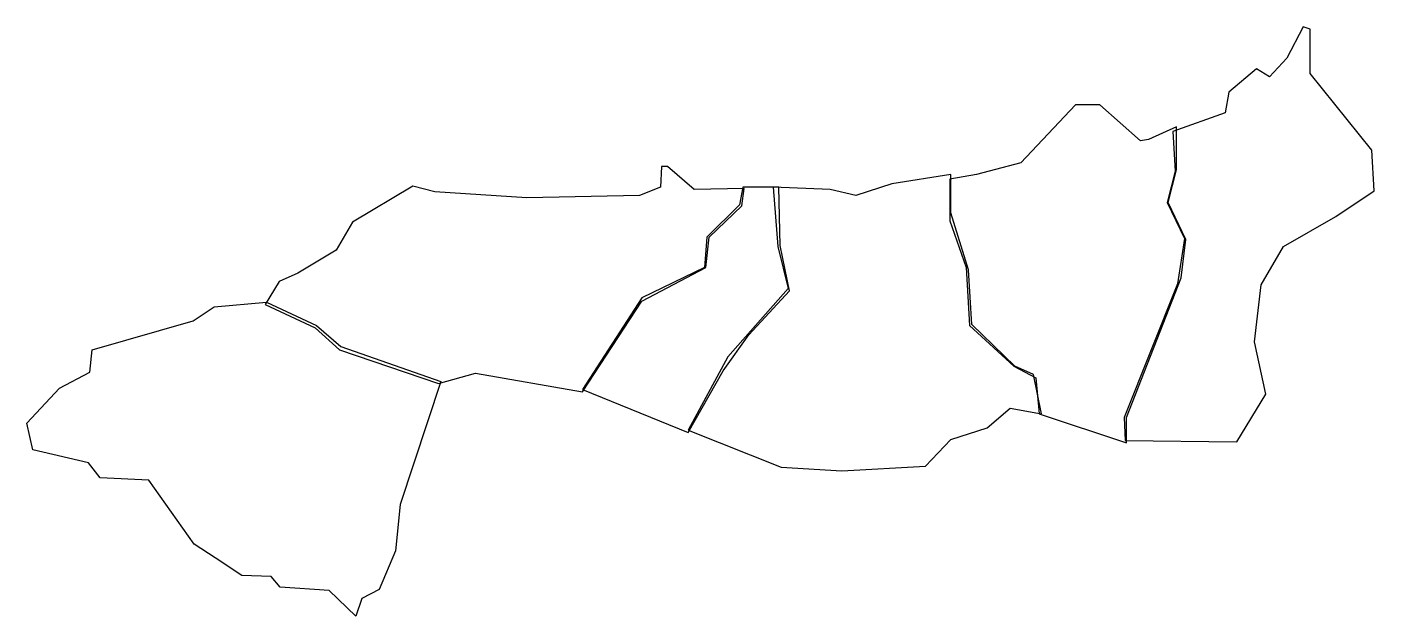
# Model space of a CAD drawing. Extents: x -5312 to 5285, y -1938 to 2697.
import ezdxf

# ---------------------------------------------------------------- set-up
doc = ezdxf.new("R2010")
doc.units = 0
doc.layers.add('Layer_1', color=7, linetype='CONTINUOUS')

msp = doc.modelspace()

# ---------------------------------------------------------------- linework, layer by layer
at = {"layer": 'Layer_1', "color": 7}
for points in [[(3328, -557.714316), (4205.71432, -566.857116), (4434.28568, -191.999996), (4342.85712, 219.428572), (4397.71432, 667.428572), (4571.42856, 969.14286), (4982.85712, 1206.85714), (5284.57144, 1407.999996), (5266.28568, 1728.000004), (4781.71432, 2331.428564), (4781.71432, 2678.857124), (4726.85712, 2697.142884), (4598.85712, 2450.285684), (4461.71432, 2304.000004), (4361.14288, 2368.000004), (4141.71432, 2185.142884), (4114.28568, 2020.571444), (3702.85712, 1874.285684), (3721.14288, 1563.428572), (3657.14288, 1316.571428), (3794.28568, 1033.14286), (3739.42856, 676.571428), (3318.85712, -374.857116), (3328, -557.714316)], [(1947.42856, 1499.428572), (1947.42856, 1170.285716), (2075.42856, 804.571428), (2102.85712, 347.428572), (2450.28568, 27.428564), (2624, -63.999996), (2651.42856, -347.428556), (3337.14288, -575.999996), (3337.14288, -374.857116), (3766.85712, 722.285716), (3803.42856, 1023.999996), (3666.28568, 1316.571428), (3730.28568, 1572.571428), (3730.28568, 1910.857124), (3510.85712, 1810.285684), (3446.85712, 1801.142884), (3126.85712, 2084.571444), (2934.85712, 2084.571444), (2505.14288, 1627.428572), (2157.71432, 1535.999996), (1947.42856, 1499.428572)], [(-2075.42856, -109.714316), (-1782.85712, -27.428556), (-941.71432, -173.714316), (-475.428568, 539.428572), (27.428571, 804.571428), (54.857142, 1042.285716), (310.857144, 1289.14286), (329.142856, 1426.285716), (-64, 1417.142852), (-274.285712, 1599.999996), (-320, 1599.999996), (-329.142856, 1435.428572), (-493.714288, 1371.428572), (-1380.57144, 1353.142852), (-2102.85712, 1398.85714), (-2276.57144, 1444.571428), (-2752, 1161.14286), (-2880, 941.714284), (-3181.71432, 758.85714), (-3328, 694.85714), (-3437.71432, 511.999996), (-3044.57144, 329.14286), (-2852.57144, 155.428572), (-2075.42856, -109.714316)], [(-109.714288, -475.428556), (621.714288, -767.999996), (1097.14288, -795.428556), (1755.42856, -758.857116), (1956.57144, -548.571436), (2240, -457.142876), (2422.85712, -301.714316), (2669.71432, -347.428556), (2605.71432, -36.571436), (2459.42856, 27.428564), (2121.14288, 356.571428), (2093.71432, 786.285713), (1956.57144, 1234.285716), (1956.57144, 1535.999996), (1490.28568, 1462.85714), (1206.85712, 1371.428572), (1005.71432, 1417.142852), (557.714288, 1435.428572), (594.285712, 969.14286), (676.571424, 639.999996), (201.142856, 100.571428), (-109.714288, -475.428556)], [(-941.71432, -155.428556), (-109.714288, -493.714316), (164.571432, -9.142876), (365.714288, 274.285716), (685.714288, 621.714284), (612.571424, 978.285716), (603.428568, 1435.428572), (320, 1435.428572), (292.571432, 1298.285716), (36.571429, 1042.285716), (18.285714, 804.571428), (-475.428568, 566.85714), (-941.71432, -155.428556)], [(-5266.28568, -630.857116), (-5312, -420.571436), (-5056, -146.285676), (-4818.28568, -18.285676), (-4800, 155.428572), (-4004.57144, 383.999996), (-3840, 493.714284), (-3428.57144, 530.285716), (-3035.42856, 347.428572), (-2843.42856, 182.85714), (-2057.14288, -91.428556), (-2377.14288, -1060.571436), (-2413.71432, -1426.285676), (-2541.71432, -1727.999996), (-2678.85712, -1801.142876), (-2724.57144, -1938.285676), (-2934.85712, -1737.142876), (-3318.85712, -1709.714316), (-3392, -1627.428556), (-3620.57144, -1618.285676), (-3830.85712, -1481.142876), (-3995.42856, -1371.428556), (-4352, -868.571436), (-4736, -850.285676), (-4827.42856, -731.428556), (-5266.28568, -630.857116)]]:
    msp.add_lwpolyline(points, close=True, dxfattribs=at)

doc.saveas('drawing.dxf')
